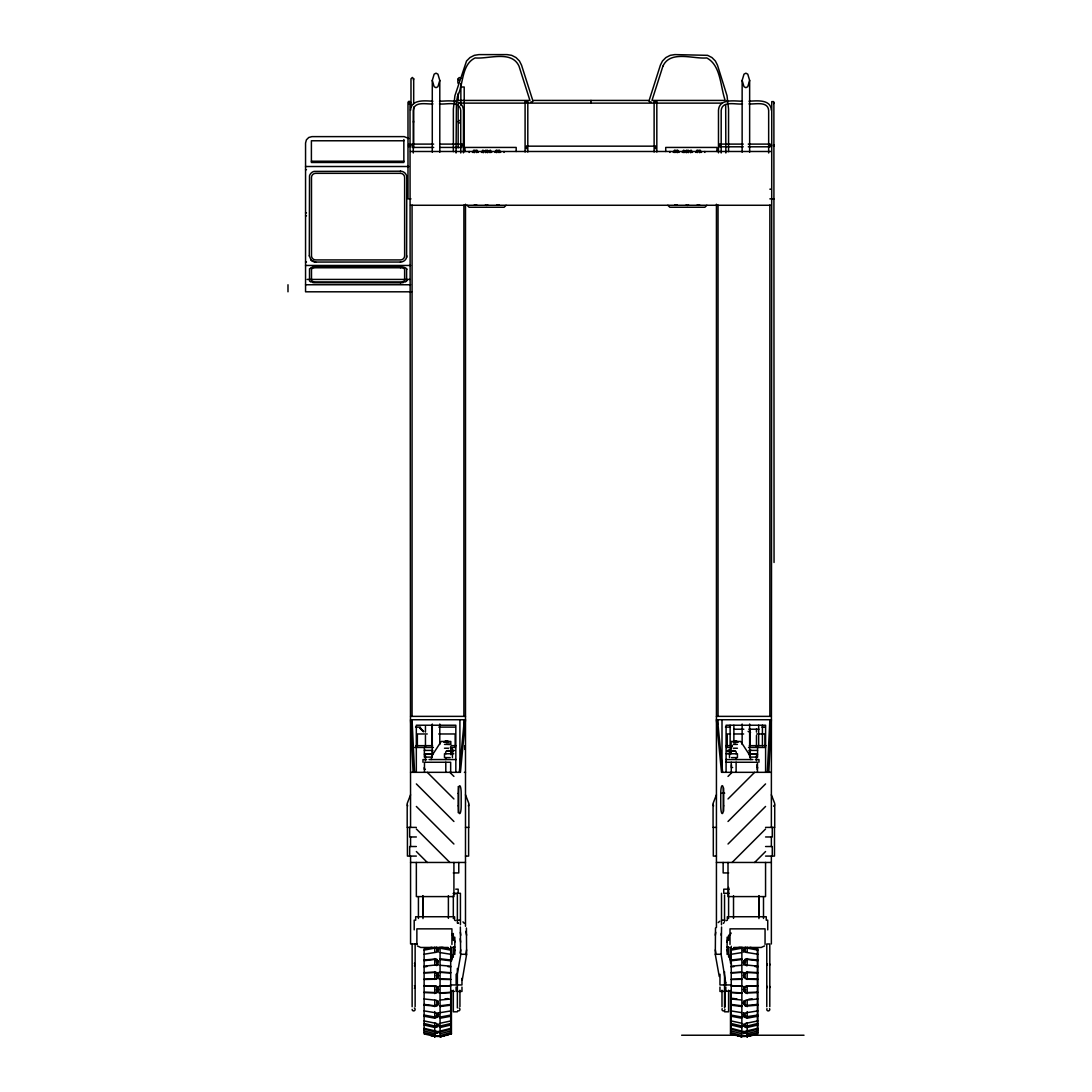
<?xml version="1.0" encoding="UTF-8"?>
<svg xmlns="http://www.w3.org/2000/svg" width="1092" height="1092" viewBox="0 0 1092 1092"><rect width="100%" height="100%" fill="white"/><g stroke="black" fill="none" stroke-linecap="round" stroke-linejoin="round"><path stroke-width="1.5" d="M719.997 974.255L719.956 984.957L731.599 984.957M715.301 935.216L715.738 932.281M721.129 935.216L721.321 933.251M767.321 772.331L769.86 719.737L769.86 731.613M768.823 772.331L771.361 719.737L716.434 719.737L721.498 772.331L771.361 772.331M727.108 942.137L728.173 937.209L731.203 933.087M459.309 772.331L464.373 719.737L464.373 728.227M456.429 103.126L456.06 152.976M462.23 980.084L466.612 954.435L466.421 928.009M406.606 257.425L406.797 177.3M432.282 152.238L432.282 80.426L434.152 74.16L436.036 73.178L437.919 74.16L439.789 80.426L439.789 152.238M439.789 80.426L437.919 86.705L436.036 87.674L434.152 86.705L432.282 80.426M742.137 152.238L742.137 80.426L744.007 74.16L745.891 73.178L747.761 74.16L749.644 80.426L749.644 152.238M749.644 80.426L747.761 86.705L745.891 87.674L744.007 86.705L742.137 80.426M715.492 928.009L715.301 954.435L719.259 976.507M456.838 976.507L460.797 954.435M460.169 953.084L460.797 949.876M465.683 954.695L466.612 949.876M410.988 107.03L410.988 78.815L412.339 77.464L413.691 78.815L413.691 103.617M413.691 78.815L413.295 79.771M410.565 110.237C411.152 98.976 425.17 100.833 432.855 101.215M458.162 83.552C457.316 81.941 457.889 75.321 460.756 78.296M407.343 803.084L410.565 794.812M713.212 803.084L716.434 794.812M721.553 927.012L721.129 954.435L725.716 982.691M413.513 122.372L413.513 121.021M771.539 144.786L771.539 146.137M773.887 146.137L773.887 144.786M728.514 751.323L732.213 745.986M444.007 742.11L449.112 742.11M438.547 975.525L436.5 978.732L424.119 979.237M745.099 977.476L745.099 973.695M437.988 991.536L438.547 989.652L436.5 986.458L424.119 985.885M743.939 973.641L743.816 977.654M745.099 991.591L745.645 989.707L743.597 986.499M451.378 961.11L454.818 949.876M436.827 1001.582L436.827 1005.104M743.816 1000.845L743.256 1002.62L745.304 1005.527L757.807 1004.394M436.827 960.182L436.268 961.929L438.315 964.946M745.099 1005.104L745.099 1001.582M404.927 282.05A6.388 2.58 0 0 0 406.593 280.903L406.797 280.235M406.606 280.903L406.606 268.796M438.11 952.251L438.11 949.235L436.609 948.266M745.099 951.228L745.099 948.197M743.816 1012.912L743.256 1014.441L745.304 1016.911L757.807 1015.041M436.827 948.197L436.827 951.228M745.099 1017.075L745.645 1015.587L743.597 1012.953M468.345 805.882L468.755 804.981M774.624 804.981L773.641 806.224M436.827 1024.378L436.827 1026.698M438.656 1024.105L436.609 1025.948L434.657 1026.016L424.119 1023.463M745.099 1026.698L745.099 1024.378M732.964 741.946L737.892 741.918M773.668 103.522L773.668 101.611L771.757 101.611L771.361 827.395M723.395 923.382L724.051 922.59M408.654 144.294L408.654 146.628M410.005 146.628L410.005 144.294M506.101 205.269L504.122 207.262L469.069 207.262L467.089 205.269M706.865 205.269L704.886 207.262L669.833 207.262L667.854 205.269M411.234 734.943L411.234 737.291M728.009 776.412L732.104 772.331M770.693 737.291L770.693 734.943M728.009 798.948L754.627 772.331M728.009 821.484L765.56 783.919M728.009 844.02L765.56 806.456M732.09 862.462L765.56 828.992M754.627 862.462L765.56 851.528M718.222 922.59L719.751 921.225M444.035 741.918L445.167 741.741M436.609 978.964L438.656 975.757L436.5 972.358L424.119 972.59M438.315 986.499L436.268 989.707L436.827 991.591M743.939 987.769L747.392 986.144L757.807 985.885M438.315 972.412L436.268 975.579L438.315 978.787M743.816 973.873L747.392 972.085L757.807 972.59M436.609 965.587L438.11 964.332M743.597 964.946L745.645 961.929L745.099 960.182M764.537 945.945L761.247 947.46L733.797 947.46M438.11 1004.367L434.657 1005.759L424.119 1004.394M743.816 960.81L747.269 959.418L757.807 960.728M438.315 1012.953L436.268 1015.587L436.827 1017.075M409.855 103.822C412.462 102.43 408.258 99.631 407.985 102.566L407.985 198.867L410.974 198.867M436.609 1016.911L438.656 1014.441L438.11 1012.912M745.427 947.173L743.379 949.631L745.427 952.265L757.807 954.217M745.304 948.266L743.256 950.722L743.816 952.251M726.426 920.652L727.368 920.16L727.313 916.734M400.559 266.885L314.046 266.967L309.514 268.796L309.514 280.903A6.402 2.593 0 0 0 311.165 282.064M743.72 1026.002L745.208 1025.279M749.726 750.463L751.105 750.3M438.315 1031.271L436.281 1032.609L436.827 1033.319M445.645 1035.352L450.696 1033.537L440.281 1036.458L444.308 1035.626M446.328 1035.434L451.433 1033.592L440.895 1036.554L444.963 1035.707M757.37 1033.537L747.392 1036.404L743.379 1036.226L757.807 1032.609M450.696 1032.663L440.281 1035.544M450.696 1029.155L439.912 1032.063M450.696 1030.944L440.281 1033.715M757.807 1029.101L747.024 1032.022M757.807 1030.889L747.392 1033.66L743.379 1032.568L745.427 1031.217L757.807 1028.323M450.696 1028.377L440.281 1031.025M530.507 102.239L532.91 101.474M450.696 1023.518L439.912 1026.071M450.696 1025.047L440.281 1027.49M757.807 1023.463L747.269 1026.016L745.304 1025.948L743.256 1024.105M757.807 1025.006L747.392 1027.436L745.427 1027.367L743.379 1025.511L745.427 1023.45L757.807 1020.924M436.609 1032.022L438.11 1031.612M743.72 1032.077L745.208 1031.667M743.597 1033.728L745.645 1032.622L743.597 1031.271M450.696 1020.965L440.281 1023.218M459.514 120.352L458.162 121.703L459.514 123.055M727.436 753.412L731.34 753.057M424.119 950.081L434.903 948.129M731.231 948.948L740.308 947.242M731.231 950.136L742.014 948.17M424.119 954.217L436.5 952.265L438.547 949.631L436.5 947.173M450.696 1015.096L439.912 1017.102M731.231 954.258L741.645 952.633M450.696 1016.27L440.281 1018.208M757.807 1016.215L747.392 1018.154L743.939 1017.021L743.379 1015.533L745.427 1012.898L757.807 1010.905M452.989 947.46L454.886 947.051M750.914 1035.639L746.846 1036.499L752.757 1035.298M450.696 1010.946L440.281 1012.639M438.315 1035.721L436.281 1036.267L438.315 1036.554M424.119 959.964L436.5 958.967L438.547 961.875L436.5 964.905L424.119 966.161M424.119 960.728L434.657 959.418L438.11 960.81M731.231 960.018L741.645 958.79M731.231 960.783L742.014 959.499M434.903 979.237L424.119 979.483M439.912 985.994L450.696 985.694M742.014 979.292L731.231 979.538M439.912 972.399L450.696 972.904M436.609 992.587L424.119 992.273M745.304 972.59L757.807 972.849M742.014 992.887L731.231 992.328M424.119 966.911L426.945 966.516M450.696 1004.449L439.912 1005.787M731.231 966.215L741.645 965.273M450.696 1005.2L440.281 1006.496M731.231 966.952L734.056 966.57M757.807 1005.145L745.427 1006.21L743.379 1003.302L745.427 1000.286L757.807 998.948M400.423 262.053L402.074 261.848A6.388 6.238 0 0 0 406.797 255.815M431.845 947.351L424.119 948.893L424.119 1033.919M445.031 998.921L447.87 998.593M450.696 999.003L440.281 1000.013M439.912 959.499L450.696 960.783M742.014 1005.787L731.231 1004.449M425.211 750.327L424.351 750.409L432.719 750.409M432.2 754.285L424.351 754.231L432.719 754.231M748.894 999.139L752.142 998.88M439.912 948.17L450.696 950.136M747.024 948.129L757.807 950.081M434.903 1017.048L424.119 1015.041M742.014 1017.102L731.231 1015.096M424.119 972.849L434.657 972.317L438.11 973.873M731.231 972.631L741.645 972.139M731.231 972.904L742.014 972.399M440.281 993.147L450.696 992.573M400.423 282.814L402.074 282.732A6.388 2.58 0 0 0 403.617 282.459M450.696 992.328L439.912 992.887M731.231 979.278L741.645 979.087M757.807 992.273L745.304 992.587M757.807 992.532L745.427 992.819L743.256 989.42M743.597 1036.554L745.645 1036.267L743.597 1035.721M742.014 1026.071L731.231 1023.518M440.281 986.199L450.696 985.926M757.807 985.639L745.304 986.226L743.816 987.523L743.939 991.536M445.659 741.168L447.747 741.181M445.659 741.768L447.747 741.782M734.766 741.168L736.267 741.168M734.766 741.768L736.267 741.768M733.688 744.253L735.721 744.239M728.05 750.245L730.07 750.231M440.281 979.087L450.696 979.278M460.442 87.005L464.196 87.005L464.277 151.597M439.503 101.215C447.488 101.187 462.68 98.253 463.445 110.237L463.445 152.839M742.437 101.215C734.438 101.187 719.259 98.253 718.481 110.237L718.481 152.839M749.071 101.215C756.756 100.833 770.788 98.976 771.361 110.237M525.279 101.774L527.613 101.774M654.299 101.774L656.647 101.774M408.654 102.566L408.817 103.822M410.005 102.566L410.565 827.395M773.887 102.566L774.051 562.476M459.828 103.126L722.099 103.126M432.923 103.917C426.713 104.463 414.018 100.792 413.281 110.497L413.281 152.976M439.462 103.917C446 104.846 459.759 100.177 460.742 110.497L460.742 152.976M742.478 103.917C735.926 104.846 722.181 100.177 721.184 110.497L721.184 152.976M749.016 103.917C755.227 104.463 767.908 100.792 768.659 110.497L768.659 152.976M403.849 140.772L311.397 140.772L311.397 162.476L403.849 162.476L403.849 139.53M411.93 144.103L433.66 144.103M440.349 144.103L462.093 144.103M719.833 144.103L743.256 144.103M748.266 144.103L770.01 144.103M526.453 146.164L655.473 146.164M719.833 146.806L743.256 146.806M748.266 146.806L770.01 146.806M412.216 147.434L433.701 147.434M440.308 147.434L461.793 147.434M483.415 151.242L485.326 151.242M487.824 151.242L489.735 151.242M684.234 151.242L686.131 151.242M688.629 151.242L690.54 151.242M410.565 151.488L771.361 151.488M311.397 161.22L403.849 161.22M305.555 166.516L408.872 166.516M305.555 169.656L306.456 169.656M400.559 171.198L314.046 171.403A6.402 6.252 0 0 0 309.514 175.826L309.309 255.951M769.86 189.175L771.361 189.175M769.86 198.867L774.064 198.867M410.565 205.269L771.361 205.269M305.555 212.885L306.456 212.885M305.555 215.82L306.456 215.82M305.555 261.998L306.456 261.998M400.559 262.053L315.561 262.053L311.165 260.237L309.309 255.815M305.555 265.465L410.565 265.465M307.166 279.429L409.773 279.429M400.559 282.814L314.046 282.732A6.402 2.593 0 0 1 312.489 282.473M305.555 284.753L410.565 284.753M411.657 291.81L305.555 291.81L305.555 143.011L306.415 139.817L308.749 137.483L311.943 136.623L404.177 136.623L408.695 138.493M410.565 716.366L465.492 716.366M716.434 716.366L771.361 716.366M415.602 727.108L420.57 727.108M438.82 727.108L455.405 727.108M725.457 727.108L730.425 727.108M761.943 727.108L765.26 727.108M733.756 729.224L743.829 729.224M748.866 729.224L758.94 729.224M427.231 733.974L417.362 733.974L417.362 746.341M438.725 733.974L455.159 733.974L455.159 746.341M730.507 733.974L727.217 733.974L727.217 746.341M733.797 733.974L743.652 733.974M756.797 733.974L765.014 733.974L765.014 746.341M444.499 744.403L450.232 744.403M733.278 744.403L737.414 744.403M415.642 745.659L432.555 745.659M451.173 745.659L456.251 745.659M725.675 745.659L732.445 745.659M749.358 745.659L766.284 745.659M414.673 747.46L433.387 747.46M450.395 747.46L455.5 747.46M726.426 747.46L731.531 747.46M748.539 747.46L765.547 747.46M444.499 748.225L448.648 748.225M733.278 748.225L737.414 748.225M454.518 750.409L452.498 751.187M727.272 750.586L729.429 751.187M749.194 750.409L757.575 750.409M453.221 751.187L451.542 751.282L451.501 753.767M727.272 751.187L730.302 751.187L730.425 753.767M450.573 753.057L453.18 753.057M453.794 753.767L444.485 753.767L444.485 757.602L450.191 757.602M726.194 753.767L737.441 753.767L737.441 757.602L731.503 757.602M749.194 754.231L757.575 754.231L749.726 754.285M432.268 757.097L424.351 757.097L424.351 747.556M749.644 757.097L757.575 757.097L757.575 747.556M426.535 759.554L422.973 759.554L422.973 762.257M429.047 759.554L456.238 759.554M725.689 759.554L752.866 759.554M755.391 759.554L758.954 759.554L758.954 762.257M725.675 762.257L757.452 762.257L757.452 772.331M757.097 764.632L757.097 767.512M732.636 767.512L731.476 767.512L731.476 764.741M425.375 769.287L424.269 769.287L424.269 767.512M757.152 769.287L757.657 767.512M410.565 772.331L460.428 772.331L465.492 719.737L410.565 719.737L413.09 772.331M464.373 772.331L465.492 772.331M721.839 793.174L724.692 793.174M416.352 827.395L407.425 827.395L407.425 856.087L416.352 856.087M465.492 827.395L468.618 827.395L468.618 856.087L465.492 856.087M716.434 827.395L713.308 827.395L713.308 856.087L716.434 856.087M765.56 827.395L774.487 827.395L774.487 856.087L765.56 856.087M416.352 836.963L409.664 836.963L409.664 827.395M765.56 836.963L772.262 836.963L772.262 827.395M416.352 846.518L409.664 846.518L409.664 856.087M765.56 846.518L772.262 846.518L772.262 856.087M410.565 862.462L465.492 862.462M716.434 862.462L771.361 862.462M453.276 872.931L458.777 872.931L458.777 862.462M728.651 872.931L723.15 872.931L723.15 862.462M455.733 889.175L458.176 889.175L458.176 893.297M729.074 889.175L723.75 889.175L723.75 893.297L729.074 893.297M453.317 893.297L460.428 893.297L460.428 924.76M453.317 893.706L457.371 893.706M451.992 916.734L415.67 916.734L415.67 920.215L414.196 920.16L414.196 929.852M729.934 916.734L766.256 916.734L766.256 920.215L767.731 920.16L767.731 929.852M457.07 920.16L460.428 920.16M721.498 920.16L724.856 920.16M721.498 924.76L721.498 893.297M417.212 943.979L410.565 943.979L410.565 856.087M448.116 947.46L420.679 947.46L417.39 945.945M460.633 954.272L466.612 954.272M715.301 954.272L721.293 954.272M450.327 984.957L456.142 984.957L456.142 974.255M457.616 984.957L461.971 984.957L461.943 978.323M454.299 991.44L451.242 991.14M457.371 991.44L461.971 991.44L461.971 987.072M457.371 1011.806L453.317 1011.806L453.317 990.226M724.542 1011.806L728.596 1011.806L728.596 990.226M681.64 1035.23L736.035 1035.23M751.323 1035.23L804.012 1035.23M742.014 1032.063L731.231 1029.155M434.903 1032.022L424.119 1029.101M446.205 744.239L450.477 744.403M731.231 985.694L742.014 985.994M731.231 985.926L741.645 986.199M424.119 985.639L436.609 986.226L438.656 989.42L436.5 992.819L424.119 992.532M440.281 972.139L450.696 972.631M736.759 741.741L737.919 742.11M757.807 979.237L745.427 978.732L743.379 975.525M757.807 979.483L747.024 979.237M440.281 965.273L450.696 966.215M450.696 979.538L439.912 979.292M731.231 992.573L741.645 993.147M434.534 1036.404L438.547 1036.226L424.119 1032.609M400.423 266.885L402.074 266.967A6.388 2.58 0 0 1 406.797 269.465M440.281 958.79L450.696 960.018M741.645 1000.013L731.231 999.003M440.281 952.633L450.696 954.258M741.645 1006.496L731.231 1005.2M731.231 998.265L736.895 998.921M424.119 998.948L436.5 1000.286L438.547 1003.302M750.067 947.351L757.807 948.893L757.807 1033.919M441.618 947.242L450.696 948.948M741.645 1012.639L731.231 1010.946M400.423 171.198L402.074 171.403A6.402 6.252 0 0 1 406.606 175.826L406.797 177.436M757.807 966.161L745.427 964.905L743.379 961.875M754.968 966.516L757.807 966.911M447.87 966.57L450.696 966.952M424.119 1005.145L436.5 1006.21L437.988 1005.049L438.11 1000.845M741.645 1018.208L731.231 1016.27M757.807 959.964L745.427 958.967L743.256 962.557L743.816 964.332L747.024 965.86M741.645 1023.218L731.231 1020.965M741.645 1027.49L731.231 1025.047M741.645 1031.025L731.231 1028.377M424.119 1010.905L436.5 1012.898L438.547 1015.533L437.988 1017.021L434.534 1018.154L424.119 1016.215M741.645 1033.715L731.231 1030.944M741.645 1035.544L731.231 1032.663M737.619 1035.626L741.645 1036.458L730.493 1033.592L735.598 1035.434M736.963 1035.707L741.031 1036.54M431.012 1035.653L435.08 1036.485L424.542 1033.987M727.04 947.051L728.937 947.46M749.235 753.603L750.532 753.944M424.119 1020.924L436.5 1023.45L438.534 1025.497L437.988 1026.644L434.534 1027.436L424.119 1025.006M743.816 1031.612L745.304 1032.022M649.017 101.474L651.419 102.239M424.119 1028.323L436.5 1031.217L438.534 1032.554L434.534 1033.66L424.119 1030.889M748.102 731.408L750.545 732.418M455.5 920.652L454.6 920.16L454.6 916.734M458.995 80.057L458.162 78.815M423.696 731.408L419.983 727.709M423.464 731.804L419.601 727.927M743.597 972.412L745.208 973.928M436.704 991.359L438.315 992.874M462.967 921.866L464.359 923.382M449.822 772.331L453.917 776.412M427.286 772.331L453.917 798.948M416.352 783.919L453.917 821.484M416.352 806.456L453.917 844.02M416.352 828.992L449.836 862.462M416.352 851.528L427.3 862.462M457.876 922.59L458.531 923.382M450.546 746.996L453.057 750.013M451.924 934.329L453.74 937.209L454.818 942.137M713.172 804.981L713.581 805.882M407.302 804.981L407.712 805.882M771.361 794.812L774.583 803.084M465.492 794.812L468.714 803.084M465.861 931.353L466.612 935.216M727.108 949.876L731.531 964.318M460.36 932.281L460.797 935.216M460.36 927.012L460.633 954.435M460.155 938.792L460.633 942.137M715.301 949.876L715.929 953.084M722.617 772.331L717.553 719.737L717.553 724.829M414.591 772.331L412.066 719.737L412.066 723.136M725.689 104.777L725.852 152.976M774.719 803.78L774.719 827.395M771.361 836.963L771.361 846.518M771.361 856.087L771.361 943.979M770.01 144.294L770.01 146.628M769.86 205.078L769.86 716.366M769.792 1006.715L769.792 943.979L766.775 943.979L766.775 1006.715M765.601 772.331L765.601 725.224L726.084 725.224L726.084 772.331M765.56 862.462L765.56 896.587L728.009 896.587L728.009 862.462M765.055 944.443L765.055 928.855L730.002 928.855L730.002 944.443M763.499 896.655L763.499 918.481M762.421 725.238L762.421 745.659M759.186 896.382L759.186 916.734M758.94 895.617L758.94 918.59M758.667 725.238L758.667 745.659M757.37 947.992L757.37 1033.987M756.469 729.033L756.469 732.118M756.469 735.435L756.469 747.215M756.469 755.637L756.469 760.687M750.805 759.554L749.358 754.722L740.731 741.454L731.121 741.454L731.121 744.403M749.876 729.033L749.876 747.215M749.876 752.265L749.876 755.637M749.644 724.037L749.644 756.319M749.467 750.409L749.467 754.231M747.174 947.173L747.174 952.019M747.174 958.558L747.174 965.151M747.174 971.593L747.174 979.456M747.174 985.748L747.174 993.611M747.174 1000.067L747.174 1006.66M747.174 1011.574L747.174 1018.044M747.174 1022.726L747.174 1037.304M742.137 724.037L742.137 744.43M741.864 947.119L741.864 1037.25M741.25 1035.462L741.25 1037.345M737.359 741.454L733.469 741.454M736.144 757.602L736.144 759.554M736.117 762.257L736.117 772.331M735.967 753.767C738.315 749.481 728.705 749.535 730.957 753.767M734.957 751.187L731.968 751.187M733.879 725.238L733.879 740.553M733.524 895.713L733.524 918.358M731.121 748.225L731.121 751.46M731.258 762.257L731.258 772.331M731.231 946.286L731.231 1033.974M730.684 991.14L719.956 991.44L719.956 987.072M730.493 948.047L730.493 963.13M730.493 990.485L730.493 1034.028M730.125 725.238L730.125 745.659M729.497 753.767L729.497 757.602M728.596 887.441L728.596 918.522M728.596 935.175L728.596 940.185M728.596 946.86L728.596 956.865M728.555 151.638L728.555 109.009L727.013 95.7L717.471 65.165L715.369 61.002L711.943 57.548L707.616 55.337L674.842 54.6L670.242 55.337L665.915 57.548L662.475 61.002L660.387 65.165L649.153 100.423L532.76 100.423L521.539 65.165L519.451 61.002L516.011 57.548L511.684 55.337L507.084 54.6L478.91 54.6L474.31 55.337L469.983 57.548L466.543 61.002L454.914 95.7L453.357 109.009L453.357 151.638M727.04 100.423L727.04 101.774M727.108 937.209L727.108 954.435M725.784 982.691L725.784 984.957M725.825 987.072L725.825 991.44M724.992 990.239L724.992 1006.715M724.542 895.058L724.542 921.498M724.542 971.798L724.542 1007.902M722.003 719.751L722.003 770.624M721.989 990.239L721.989 1006.715M719.833 144.294L719.833 146.628M718.031 205.078L718.031 716.366M716.953 151.488L716.953 147.434L665.724 147.434L665.724 151.488M716.434 204.231L716.434 927.518M713.076 803.78L713.076 827.395M704.804 151.488L704.804 152.43M701.433 151.488L701.433 152.43M700.518 151.515L700.518 152.307M700.368 152.43L700.368 150.382L696.778 150.382L696.778 152.43M699.945 150.382L699.945 152.43M699.549 152.621L699.549 151.242L697.638 151.242L697.638 152.498M697.201 150.382L697.201 152.43M696.628 151.515L696.628 152.307M695.768 151.488L695.768 152.43M692.41 151.488L692.41 152.43M691.523 151.488L691.523 152.361M691.372 150.368L691.372 152.402M690.949 150.368L690.949 152.525M690.54 150.478L690.54 152.621M688.629 150.478L688.629 152.498M688.206 150.368L688.206 152.525M687.783 150.368L687.783 152.402M687.632 151.488L687.632 152.361M686.977 150.368L686.977 152.402M686.554 150.368L686.554 152.525M686.131 150.478L686.131 152.621M684.234 150.478L684.234 152.498M683.81 150.368L683.81 152.525M683.387 150.368L683.387 152.402M683.237 151.488L683.237 152.361M682.35 151.488L682.35 152.43M679.006 151.488L679.006 152.43M677.941 152.43L677.941 150.382L674.351 150.382L674.351 152.43M677.518 150.382L677.518 152.43M677.122 152.621L677.122 151.242L675.211 151.242L675.211 152.498M674.774 150.382L674.774 152.43M674.201 151.515L674.201 152.307M673.341 151.488L673.341 152.43M669.928 151.488L669.928 152.43M656.824 101.774L656.824 152.02M655.473 146.342L655.473 148.689M654.122 101.774L654.122 152.02M590.963 100.423L590.963 103.126M527.805 101.774L527.805 152.02M526.453 146.342L526.453 148.689M525.088 101.774L525.088 152.02M516.188 151.488L516.188 147.434L464.96 147.434L464.96 151.488M504.026 151.488L504.026 152.43M500.614 151.488L500.614 152.43M499.754 151.515L499.754 152.307M499.604 152.43L499.604 150.382L496.014 150.382L496.014 152.43M499.18 150.382L499.18 152.43M498.744 152.498L498.744 151.242L496.833 151.242L496.833 152.621M496.437 150.382L496.437 152.43M495.864 151.515L495.864 152.307M494.963 151.488L494.963 152.43M491.605 151.488L491.605 152.43M490.717 151.488L490.717 152.361M490.567 150.368L490.567 152.402M490.144 150.368L490.144 152.525M489.735 150.478L489.735 152.498M487.824 150.478L487.824 152.621M487.401 150.368L487.401 152.525M486.977 150.368L486.977 152.402M486.322 151.488L486.322 152.361M486.172 150.368L486.172 152.402M485.749 150.368L485.749 152.525M485.326 150.478L485.326 152.498M483.428 150.478L483.415 152.621M483.005 150.368L483.005 152.525M482.582 150.368L482.582 152.402M482.432 151.488L482.432 152.361M481.545 151.488L481.545 152.43M478.187 151.488L478.187 152.43M477.327 151.515L477.327 152.307M477.177 152.43L477.177 150.382L473.587 150.382L473.587 152.43M476.754 150.382L476.754 152.43M476.317 152.498L476.317 151.242L474.406 151.242L474.406 152.621M474.01 150.382L474.01 152.43M473.437 151.515L473.437 152.307M472.522 151.488L472.522 152.43M469.15 151.488L469.15 152.43M468.85 803.78L468.85 827.395M465.492 204.231L465.492 926.303M464.714 745.659L464.714 749.412M463.895 205.078L463.895 716.366M462.093 144.294L462.093 146.137M460.865 83.552L460.865 105.323M459.937 990.239L459.937 1006.715M459.909 719.751L459.909 772.331M458.162 93.407L458.162 100.218M458.162 103.617L458.162 147.87M458.19 793.365L458.19 805.869M457.371 895.058L457.371 923.177M457.371 968.44L457.371 1007.902M456.087 987.072L456.087 991.44M455.828 772.331L455.828 725.224L416.325 725.224L416.325 772.331M454.886 100.6L454.886 101.774M454.818 937.209L454.818 954.435M453.917 862.462L453.917 896.587L416.352 896.587L416.352 862.462M453.317 895.617L453.317 918.522M453.317 933.51L453.317 940.185M453.317 946.86L453.317 957.056M452.429 753.767L452.429 757.602M451.924 944.443L451.924 928.855L416.871 928.855L416.871 944.443M451.433 948.047L451.433 960.004M451.433 990.485L451.433 1034.028M450.955 753.767C453.248 749.549 443.57 749.467 445.959 753.767M450.805 744.403L450.805 741.454L441.182 741.454L432.568 754.722L431.122 759.554M450.805 748.225L450.805 754.695M450.655 772.331L450.655 762.257L424.474 762.257L424.474 772.331M450.696 946.286L450.696 1033.974M449.959 751.187L446.956 751.187M448.457 741.454L444.567 741.454M448.389 895.713L448.389 918.358M445.768 757.602L445.768 759.554M445.795 762.257L445.795 772.331M440.677 1035.462L440.677 1037.345M440.062 947.119L440.062 1037.25M439.789 724.037L439.789 744.43M434.752 947.173L434.752 952.019M434.752 958.558L434.752 965.151M434.752 971.593L434.752 979.456M434.752 985.748L434.752 993.611M434.752 1000.067L434.752 1006.66M434.752 1011.574L434.752 1018.044M434.752 1022.726L434.752 1037.304M432.446 750.409L432.446 754.231M432.282 724.037L432.282 756.319M432.05 726.385L432.05 747.215M425.457 726.385L425.457 732.118M425.457 735.435L425.457 747.215M425.457 755.637L425.457 760.687M422.973 895.617L422.973 918.59M422.74 896.382L422.74 916.734M418.427 896.655L418.427 918.481M415.137 943.979L415.137 1006.715M413.691 107.03L413.691 147.87M411.93 144.294L411.93 146.137M412.066 205.078L412.066 716.366M412.134 943.979L412.134 1006.715M410.565 836.963L410.565 846.518M407.193 803.78L407.193 827.395M287.988 284.753L287.988 291.81M315.697 262.053A6.388 6.238 0 0 1 311.179 260.224M311.179 267.636A6.388 2.58 0 0 1 315.697 266.885M723.532 787.864A7.794 0.983 -90 0 0 723.245 793.365L723.245 805.869A7.794 0.983 -90 0 0 723.532 811.37M724.992 1009.418A1.502 1.502 0 0 1 723.109 1010.864A1.502 1.502 0 0 1 722.194 1008.667M769.587 963.813A1.502 1.502 0 0 1 769.587 965.314M766.98 965.314A1.502 1.502 0 0 1 766.98 963.813M769.587 1008.667A1.502 1.502 0 0 1 768.29 1010.919A1.502 1.502 0 0 1 766.98 1008.667M766.98 987.741A1.502 1.502 0 0 1 766.98 986.24M769.587 986.24A1.502 1.502 0 0 1 769.587 987.741M458.19 786.622A7.794 0.983 -90 0 1 458.681 793.365L458.681 805.869A7.794 0.983 -90 0 1 458.19 812.612M458.244 793.365A7.753 1.461 -90 0 1 458.681 787.864A7.917 1.502 -90 0 1 460.742 787.864A7.753 1.461 -90 0 1 461.179 793.365L461.179 805.869A7.753 1.461 -90 0 1 460.742 811.37A7.917 1.502 -90 0 1 458.626 811.37A7.753 1.461 -90 0 1 458.244 805.869M459.186 1008.107A1.502 1.502 0 0 1 459.732 1010.168A1.502 1.502 0 0 1 457.685 1010.714M414.387 963.267A1.502 1.502 0 0 1 414.387 965.874M414.387 1008.107A1.502 1.502 0 0 1 414.387 1010.714A1.502 1.502 0 0 1 412.134 1009.418M414.387 985.694A1.502 1.502 0 0 1 414.387 988.287M677.177 204.818A1.652 1.652 0 0 1 674.842 204.818M699.603 204.818A1.652 1.652 0 0 1 697.269 204.818M688.533 204.9A1.652 1.652 0 0 1 686.185 204.9M499.112 204.818A1.652 1.652 0 0 1 496.778 204.818M476.685 204.818A1.652 1.652 0 0 1 474.351 204.818M487.769 204.9A1.652 1.652 0 0 1 485.435 204.9M457.548 96.314L456.743 100.423L529.92 100.423L519.028 66.189C511.588 49.932 488.752 59.2 475.157 57.931C461.274 64.537 463.622 84.18 457.548 96.314M662.899 66.189L651.992 100.423L725.184 100.423C720.242 86.445 721.02 65.479 706.756 57.931C693.174 59.2 670.338 49.932 662.899 66.189M400.423 173.328L315.697 173.328A4.204 4.109 0 0 0 311.493 177.436L311.493 255.815A4.204 4.109 0 0 0 315.697 259.923L400.423 259.923A4.204 4.109 0 0 0 404.627 255.815L404.627 177.436A4.204 4.109 0 0 0 400.423 173.328M400.423 267.758L315.697 267.758A4.204 1.693 0 0 0 311.493 269.465L311.493 280.235A4.204 1.693 0 0 0 315.697 281.927L400.423 281.927A4.204 1.693 0 0 0 404.627 280.235L404.627 269.465A4.204 1.693 0 0 0 400.423 267.758M736.281 1035.339L731.231 1033.537L736.281 1035.352M723.723 805.869L723.723 793.365A7.753 1.461 -90 0 0 723.286 787.864A7.917 1.502 -90 0 0 721.184 787.864A7.753 1.461 -90 0 0 720.747 793.365L720.747 805.869A7.753 1.461 -90 0 0 721.184 811.37A7.917 1.502 -90 0 0 723.286 811.37A7.753 1.461 -90 0 0 723.723 805.869"/></g></svg>
